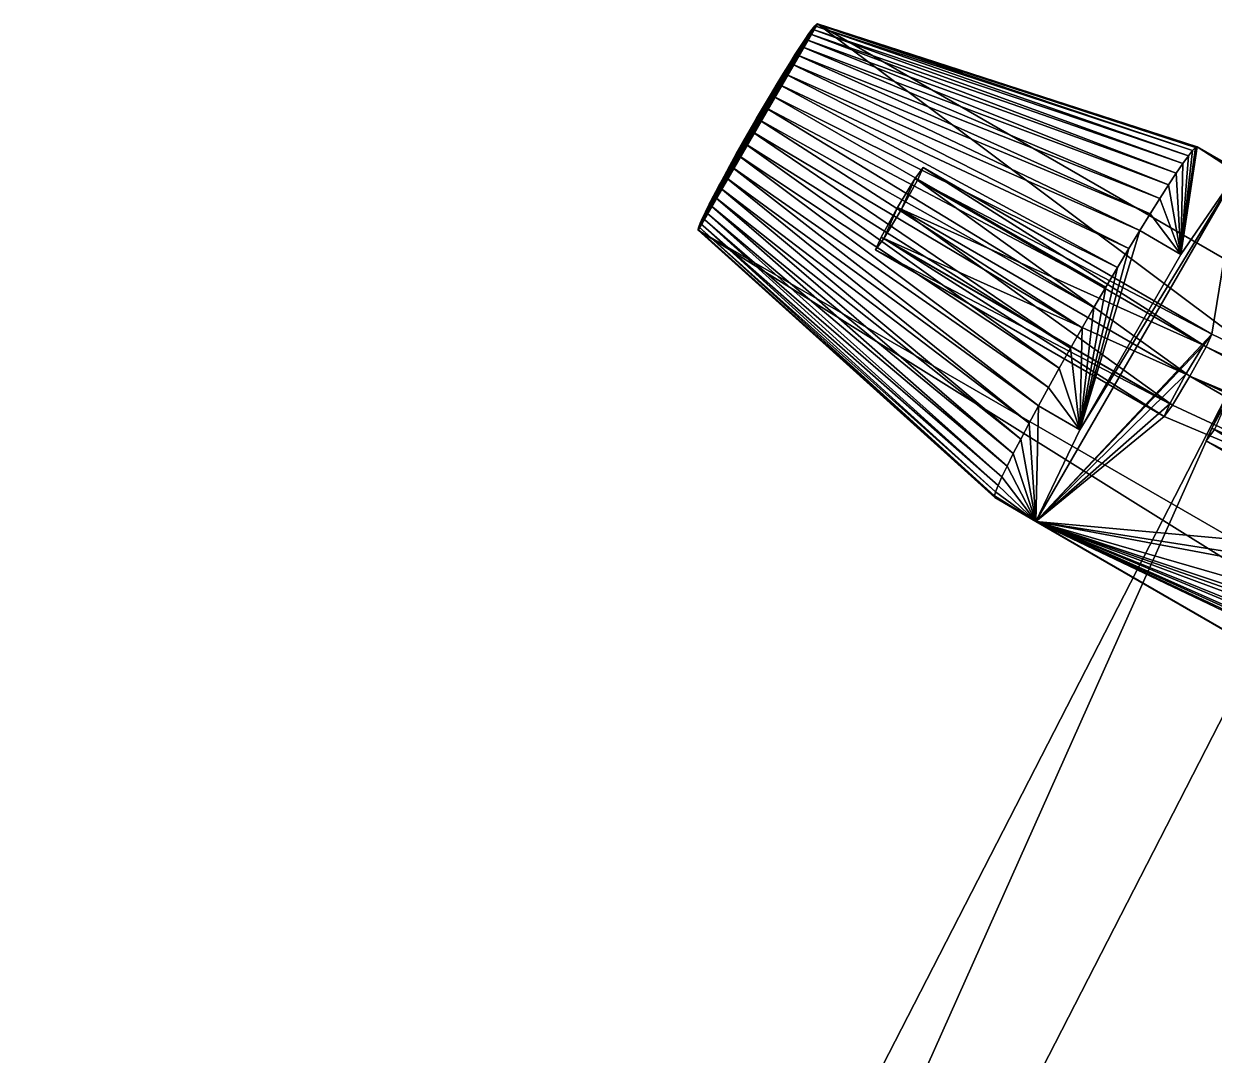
# Model space of a CAD drawing. Header units: millimetres. Extents: x -228 to 228, y -204 to 237.
# Drawn here: x -190.1 to -165.12, y 81.38 to 103.02 of the extents above; entities that cross this region are included whole.
import ezdxf

# ---------------------------------------------------------------- set-up
doc = ezdxf.new("R2010")
doc.units = ezdxf.units.MM
doc.header["$LTSCALE"] = 127.314815
for name, color, linetype in [('6630', 7, 'CONTINUOUS'), ('6631', 7, 'CONTINUOUS'), ('6634', 7, 'CONTINUOUS'), ('6867', 7, 'CONTINUOUS'), ('6868', 7, 'CONTINUOUS'), ('6869', 7, 'CONTINUOUS'), ('6878', 7, 'CONTINUOUS'), ('6879', 7, 'CONTINUOUS'), ('6880', 7, 'CONTINUOUS'), ('6881', 7, 'CONTINUOUS'), ('6883', 7, 'CONTINUOUS'), ('6884', 7, 'CONTINUOUS'), ('6885', 7, 'CONTINUOUS'), ('6887', 7, 'CONTINUOUS'), ('6893', 7, 'CONTINUOUS'), ('6894', 7, 'CONTINUOUS')]:
    doc.layers.add(name, color=color, linetype=linetype)

msp = doc.modelspace()

# ---------------------------------------------------------------- linework, layer by layer
at = {"layer": '6630', "color": 6, "linetype": 'Continuous'}
for points in [[(-146.238, 84.431, 553.05), (-164.87, 95.188, 79.5), (-190.096, 46.066, 88.542), (-146.238, 84.431, 553.05)], [(-172.881, 32.169, 553.042), (-146.238, 84.431, 553.05), (-190.096, 46.066, 88.542), (-172.881, 32.169, 553.042)], [(-146.238, 84.431, 553.05), (-172.881, 32.169, 553.042), (-127.606, 73.673, 1026.6), (-146.238, 84.431, 553.05)]]:
    msp.add_3dface(points, dxfattribs=at)
at = {"layer": '6631', "color": 6, "linetype": 'Continuous'}
for points in [[(-162.269, 93.686, 79.5), (-170.333, 30.504, 553.04), (-187.545, 44.423, 88.591), (-162.269, 93.686, 79.5)], [(-143.637, 82.929, 553.05), (-170.333, 30.504, 553.04), (-162.269, 93.686, 79.5), (-143.637, 82.929, 553.05)], [(-170.333, 30.504, 553.04), (-143.637, 82.929, 553.05), (-147.493, 28.273, 1025.993), (-170.333, 30.504, 553.04)]]:
    msp.add_3dface(points, dxfattribs=at)
at = {"layer": '6634', "color": 6, "linetype": 'Continuous'}
for points in [[(-190.096, 46.066, 88.542), (-164.87, 95.188, 79.5), (-187.545, 44.423, 88.591), (-190.096, 46.066, 88.542)], [(-164.87, 95.188, 79.5), (-162.269, 93.686, 79.5), (-187.545, 44.423, 88.591), (-164.87, 95.188, 79.5)]]:
    msp.add_3dface(points, dxfattribs=at)
at = {"layer": '6867', "color": 191, "linetype": 'Continuous', "true_color": 0xba45ff}
for points in [[(-164.606, 99.943, 85.093), (-165.168, 96.514, 112.115), (-168.856, 92.581, 85.093), (-164.606, 99.943, 85.093)], [(-167.938, 94.505, 81.416), (-164.606, 99.943, 85.093), (-168.856, 92.581, 85.093), (-167.938, 94.505, 81.416)], [(-165.813, 98.186, 81.416), (-164.606, 99.943, 85.093), (-167.938, 94.505, 81.416), (-165.813, 98.186, 81.416)], [(-127.777, 78.679, 1021.128), (-165.168, 96.514, 112.115), (-164.606, 99.943, 85.093), (-127.777, 78.679, 1021.128)], [(-165.168, 96.514, 112.115), (-165.342, 96.277, 111.409), (-168.856, 92.581, 85.093), (-165.168, 96.514, 112.115)], [(-165.286, 96.245, 112.822), (-165.168, 96.514, 112.115), (-127.777, 78.679, 1021.128), (-165.286, 96.245, 112.822)], [(-165.342, 96.277, 111.409), (-165.707, 95.671, 111.116), (-168.856, 92.581, 85.093), (-165.342, 96.277, 111.409)], [(-158.227, 92.507, 288.513), (-165.628, 95.626, 113.114), (-165.286, 96.245, 112.822), (-158.227, 92.507, 288.513)], [(-158.227, 92.507, 288.513), (-165.286, 96.245, 112.822), (-127.777, 78.679, 1021.128), (-158.227, 92.507, 288.513)], [(-165.707, 95.671, 111.116), (-166.049, 95.052, 111.409), (-168.856, 92.581, 85.093), (-165.707, 95.671, 111.116)], [(-165.628, 95.626, 113.114), (-158.766, 91.664, 287.514), (-165.993, 95.02, 112.822), (-165.628, 95.626, 113.114)], [(-158.401, 92.27, 287.807), (-158.766, 91.664, 287.514), (-165.628, 95.626, 113.114), (-158.401, 92.27, 287.807)], [(-158.227, 92.507, 288.513), (-158.401, 92.27, 287.807), (-165.628, 95.626, 113.114), (-158.227, 92.507, 288.513)], [(-166.049, 95.052, 111.409), (-166.168, 94.782, 112.115), (-168.856, 92.581, 85.093), (-166.049, 95.052, 111.409)], [(-165.993, 95.02, 112.822), (-158.766, 91.664, 287.514), (-166.168, 94.782, 112.115), (-165.993, 95.02, 112.822)], [(-166.168, 94.782, 112.115), (-158.766, 91.664, 287.514), (-168.856, 92.581, 85.093), (-166.168, 94.782, 112.115)], [(-131.346, 75.016, 993.399), (-131.465, 74.747, 994.106), (-168.856, 92.581, 85.093), (-131.346, 75.016, 993.399)], [(-168.856, 92.581, 85.093), (-131.465, 74.747, 994.106), (-132.027, 71.318, 1021.128), (-168.856, 92.581, 85.093)], [(-138.405, 78.754, 817.707), (-131.346, 75.016, 993.399), (-168.856, 92.581, 85.093), (-138.405, 78.754, 817.707)], [(-138.287, 79.023, 817.001), (-138.405, 78.754, 817.707), (-168.856, 92.581, 85.093), (-138.287, 79.023, 817.001)], [(-168.856, 92.581, 85.093), (-145.346, 82.761, 641.309), (-138.287, 79.023, 817.001), (-168.856, 92.581, 85.093)], [(-145.227, 83.031, 640.603), (-145.346, 82.761, 641.309), (-168.856, 92.581, 85.093), (-145.227, 83.031, 640.603)], [(-144.885, 83.65, 640.31), (-145.227, 83.031, 640.603), (-168.856, 92.581, 85.093), (-144.885, 83.65, 640.31)], [(-152.287, 86.768, 464.911), (-144.885, 83.65, 640.31), (-168.856, 92.581, 85.093), (-152.287, 86.768, 464.911)], [(-152.168, 87.038, 464.205), (-152.287, 86.768, 464.911), (-168.856, 92.581, 85.093), (-152.168, 87.038, 464.205)], [(-151.826, 87.657, 463.912), (-152.168, 87.038, 464.205), (-168.856, 92.581, 85.093), (-151.826, 87.657, 463.912)], [(-159.227, 90.775, 288.513), (-151.826, 87.657, 463.912), (-168.856, 92.581, 85.093), (-159.227, 90.775, 288.513)], [(-159.108, 91.045, 287.807), (-159.227, 90.775, 288.513), (-168.856, 92.581, 85.093), (-159.108, 91.045, 287.807)], [(-158.766, 91.664, 287.514), (-159.108, 91.045, 287.807), (-168.856, 92.581, 85.093), (-158.766, 91.664, 287.514)]]:
    msp.add_3dface(points, dxfattribs=at)
at = {"layer": '6868', "color": 191, "linetype": 'Continuous', "true_color": 0xba45ff}
for points in [[(-168.856, 92.581, 85.093), (-132.027, 71.318, 1021.128), (-169.721, 93.081, 85.139), (-168.856, 92.581, 85.093)], [(-132.027, 71.318, 1021.128), (-132.892, 71.818, 1021.173), (-169.721, 93.081, 85.139), (-132.027, 71.318, 1021.128)]]:
    msp.add_3dface(points, dxfattribs=at)
at = {"layer": '6869', "color": 191, "linetype": 'Continuous', "true_color": 0xba45ff}
for points in [[(-175.945, 98.715, 93.98), (-175.942, 98.693, 94.27), (-173.462, 103.016, 93.98), (-175.945, 98.715, 93.98)], [(-173.498, 102.978, 93.694), (-175.945, 98.715, 93.98), (-173.462, 103.016, 93.98), (-173.498, 102.978, 93.694)], [(-175.931, 98.765, 93.694), (-175.945, 98.715, 93.98), (-173.498, 102.978, 93.694), (-175.931, 98.765, 93.694)], [(-139.801, 77.827, 1012.822), (-173.442, 103.024, 94.27), (-175.942, 98.693, 94.27), (-139.801, 77.827, 1012.822)], [(-175.942, 98.693, 94.27), (-173.442, 103.024, 94.27), (-173.462, 103.016, 93.98), (-175.942, 98.693, 94.27)], [(-173.551, 102.912, 93.416), (-175.931, 98.765, 93.694), (-173.498, 102.978, 93.694), (-173.551, 102.912, 93.416)], [(-137.301, 82.157, 1012.822), (-173.442, 103.024, 94.27), (-139.801, 77.827, 1012.822), (-137.301, 82.157, 1012.822)], [(-175.9, 98.843, 93.416), (-175.931, 98.765, 93.694), (-173.551, 102.912, 93.416), (-175.9, 98.843, 93.416)], [(-173.619, 102.819, 93.149), (-175.9, 98.843, 93.416), (-173.551, 102.912, 93.416), (-173.619, 102.819, 93.149)], [(-175.853, 98.949, 93.149), (-175.9, 98.843, 93.416), (-173.619, 102.819, 93.149), (-175.853, 98.949, 93.149)], [(-173.702, 102.699, 92.897), (-175.853, 98.949, 93.149), (-173.619, 102.819, 93.149), (-173.702, 102.699, 92.897)], [(-175.79, 99.081, 92.897), (-175.853, 98.949, 93.149), (-173.702, 102.699, 92.897), (-175.79, 99.081, 92.897)], [(-173.798, 102.554, 92.665), (-175.79, 99.081, 92.897), (-173.702, 102.699, 92.897), (-173.798, 102.554, 92.665)], [(-175.713, 99.236, 92.665), (-175.79, 99.081, 92.897), (-173.798, 102.554, 92.665), (-175.713, 99.236, 92.665)], [(-173.906, 102.386, 92.453), (-175.713, 99.236, 92.665), (-173.798, 102.554, 92.665), (-173.906, 102.386, 92.453)], [(-175.621, 99.414, 92.453), (-175.713, 99.236, 92.665), (-173.906, 102.386, 92.453), (-175.621, 99.414, 92.453)], [(-174.024, 102.197, 92.267), (-175.621, 99.414, 92.453), (-173.906, 102.386, 92.453), (-174.024, 102.197, 92.267)], [(-175.517, 99.611, 92.267), (-175.621, 99.414, 92.453), (-174.024, 102.197, 92.267), (-175.517, 99.611, 92.267)], [(-174.152, 101.99, 92.107), (-175.517, 99.611, 92.267), (-174.024, 102.197, 92.267), (-174.152, 101.99, 92.107)], [(-175.402, 99.825, 92.107), (-175.517, 99.611, 92.267), (-174.152, 101.99, 92.107), (-175.402, 99.825, 92.107)], [(-174.287, 101.768, 91.977), (-175.402, 99.825, 92.107), (-174.152, 101.99, 92.107), (-174.287, 101.768, 91.977)], [(-175.277, 100.053, 91.977), (-175.402, 99.825, 92.107), (-174.287, 101.768, 91.977), (-175.277, 100.053, 91.977)], [(-174.428, 101.534, 91.877), (-175.277, 100.053, 91.977), (-174.287, 101.768, 91.977), (-174.428, 101.534, 91.877)], [(-175.145, 100.292, 91.877), (-175.277, 100.053, 91.977), (-174.428, 101.534, 91.877), (-175.145, 100.292, 91.877)], [(-174.572, 101.29, 91.81), (-175.145, 100.292, 91.877), (-174.428, 101.534, 91.877), (-174.572, 101.29, 91.81)], [(-175.006, 100.538, 91.81), (-175.145, 100.292, 91.877), (-174.572, 101.29, 91.81), (-175.006, 100.538, 91.81)], [(-174.718, 101.041, 91.777), (-175.006, 100.538, 91.81), (-174.572, 101.29, 91.81), (-174.718, 101.041, 91.777)], [(-174.863, 100.789, 91.777), (-175.006, 100.538, 91.81), (-174.718, 101.041, 91.777), (-174.863, 100.789, 91.777)]]:
    msp.add_3dface(points, dxfattribs=at)
at = {"layer": '6878', "color": 191, "linetype": 'Continuous', "true_color": 0xba45ff}
for points in [[(-165.164, 94.541, 288.125), (-164.822, 95.16, 287.832), (-165.109, 94.509, 289.537), (-165.164, 94.541, 288.125)], [(-165.283, 94.271, 288.831), (-165.164, 94.541, 288.125), (-165.109, 94.509, 289.537), (-165.283, 94.271, 288.831)]]:
    msp.add_3dface(points, dxfattribs=at)
at = {"layer": '6879', "color": 191, "linetype": 'Continuous', "true_color": 0xba45ff}
for points in [[(-158.766, 91.664, 287.514), (-164.822, 95.16, 287.832), (-165.164, 94.541, 288.125), (-158.766, 91.664, 287.514)], [(-159.108, 91.045, 287.807), (-165.164, 94.541, 288.125), (-165.283, 94.271, 288.831), (-159.108, 91.045, 287.807)], [(-159.227, 90.775, 288.513), (-165.283, 94.271, 288.831), (-165.109, 94.509, 289.537), (-159.227, 90.775, 288.513)], [(-159.108, 91.045, 287.807), (-158.766, 91.664, 287.514), (-165.164, 94.541, 288.125), (-159.108, 91.045, 287.807)], [(-159.227, 90.775, 288.513), (-159.108, 91.045, 287.807), (-165.283, 94.271, 288.831), (-159.227, 90.775, 288.513)]]:
    msp.add_3dface(points, dxfattribs=at)
at = {"layer": '6880', "color": 191, "linetype": 'Continuous', "true_color": 0xba45ff}
for points in [[(-171.223, 100.011, 112.433), (-171.342, 99.741, 113.139), (-171.398, 99.773, 111.727), (-171.223, 100.011, 112.433)], [(-171.398, 99.773, 111.727), (-171.684, 99.122, 113.432), (-171.763, 99.167, 111.434), (-171.398, 99.773, 111.727)], [(-171.342, 99.741, 113.139), (-171.684, 99.122, 113.432), (-171.398, 99.773, 111.727), (-171.342, 99.741, 113.139)], [(-172.105, 98.548, 111.727), (-171.763, 99.167, 111.434), (-172.049, 98.516, 113.139), (-172.105, 98.548, 111.727)], [(-171.763, 99.167, 111.434), (-171.684, 99.122, 113.432), (-172.049, 98.516, 113.139), (-171.763, 99.167, 111.434)], [(-172.223, 98.279, 112.433), (-172.105, 98.548, 111.727), (-172.049, 98.516, 113.139), (-172.223, 98.279, 112.433)]]:
    msp.add_3dface(points, dxfattribs=at)
at = {"layer": '6881', "color": 191, "linetype": 'Continuous', "true_color": 0xba45ff}
for points in [[(-165.707, 95.671, 111.116), (-171.763, 99.167, 111.434), (-172.105, 98.548, 111.727), (-165.707, 95.671, 111.116)], [(-171.684, 99.122, 113.432), (-165.993, 95.02, 112.822), (-172.049, 98.516, 113.139), (-171.684, 99.122, 113.432)], [(-165.628, 95.626, 113.114), (-165.993, 95.02, 112.822), (-171.684, 99.122, 113.432), (-165.628, 95.626, 113.114)], [(-166.049, 95.052, 111.409), (-172.105, 98.548, 111.727), (-172.223, 98.279, 112.433), (-166.049, 95.052, 111.409)], [(-166.168, 94.782, 112.115), (-172.223, 98.279, 112.433), (-172.049, 98.516, 113.139), (-166.168, 94.782, 112.115)], [(-166.049, 95.052, 111.409), (-165.707, 95.671, 111.116), (-172.105, 98.548, 111.727), (-166.049, 95.052, 111.409)], [(-165.993, 95.02, 112.822), (-166.168, 94.782, 112.115), (-172.049, 98.516, 113.139), (-165.993, 95.02, 112.822)], [(-166.168, 94.782, 112.115), (-166.049, 95.052, 111.409), (-172.223, 98.279, 112.433), (-166.168, 94.782, 112.115)]]:
    msp.add_3dface(points, dxfattribs=at)
at = {"layer": '6883', "color": 191, "linetype": 'Continuous', "true_color": 0xba45ff}
for points in [[(-164.606, 99.943, 85.093), (-165.813, 98.186, 81.416), (-165.471, 100.442, 85.139), (-164.606, 99.943, 85.093)], [(-165.471, 100.442, 85.139), (-165.813, 98.186, 81.416), (-165.505, 100.428, 84.646), (-165.471, 100.442, 85.139)], [(-165.505, 100.428, 84.646), (-165.813, 98.186, 81.416), (-165.567, 100.365, 84.159), (-165.505, 100.428, 84.646)], [(-165.567, 100.365, 84.159), (-165.813, 98.186, 81.416), (-165.656, 100.253, 83.686), (-165.567, 100.365, 84.159)], [(-165.656, 100.253, 83.686), (-165.813, 98.186, 81.416), (-165.772, 100.094, 83.233), (-165.656, 100.253, 83.686)], [(-165.772, 100.094, 83.233), (-165.813, 98.186, 81.416), (-165.912, 99.89, 82.806), (-165.772, 100.094, 83.233)], [(-165.912, 99.89, 82.806), (-165.813, 98.186, 81.416), (-166.075, 99.643, 82.41), (-165.912, 99.89, 82.806)], [(-166.075, 99.643, 82.41), (-165.813, 98.186, 81.416), (-166.259, 99.357, 82.05), (-166.075, 99.643, 82.41)], [(-166.259, 99.357, 82.05), (-165.813, 98.186, 81.416), (-166.461, 99.037, 81.733), (-166.259, 99.357, 82.05)], [(-166.461, 99.037, 81.733), (-165.813, 98.186, 81.416), (-166.678, 98.685, 81.462), (-166.461, 99.037, 81.733)], [(-165.813, 98.186, 81.416), (-167.938, 94.505, 81.416), (-166.678, 98.685, 81.462), (-165.813, 98.186, 81.416)], [(-166.678, 98.685, 81.462), (-167.938, 94.505, 81.416), (-166.908, 98.308, 81.24), (-166.678, 98.685, 81.462)], [(-166.908, 98.308, 81.24), (-167.938, 94.505, 81.416), (-167.146, 97.91, 81.071), (-166.908, 98.308, 81.24)], [(-167.146, 97.91, 81.071), (-167.938, 94.505, 81.416), (-167.391, 97.496, 80.957), (-167.146, 97.91, 81.071)], [(-167.391, 97.496, 80.957), (-167.938, 94.505, 81.416), (-167.639, 97.072, 80.9), (-167.391, 97.496, 80.957)], [(-167.639, 97.072, 80.9), (-167.938, 94.505, 81.416), (-167.886, 96.644, 80.9), (-167.639, 97.072, 80.9)], [(-167.886, 96.644, 80.9), (-167.938, 94.505, 81.416), (-168.129, 96.217, 80.957), (-167.886, 96.644, 80.9)], [(-168.129, 96.217, 80.957), (-167.938, 94.505, 81.416), (-168.365, 95.798, 81.071), (-168.129, 96.217, 80.957)], [(-168.365, 95.798, 81.071), (-167.938, 94.505, 81.416), (-168.591, 95.392, 81.24), (-168.365, 95.798, 81.071)], [(-168.591, 95.392, 81.24), (-167.938, 94.505, 81.416), (-168.803, 95.005, 81.462), (-168.591, 95.392, 81.24)], [(-168.803, 95.005, 81.462), (-168.856, 92.581, 85.093), (-168.999, 94.641, 81.733), (-168.803, 95.005, 81.462)], [(-167.938, 94.505, 81.416), (-168.856, 92.581, 85.093), (-168.803, 95.005, 81.462), (-167.938, 94.505, 81.416)], [(-168.999, 94.641, 81.733), (-168.856, 92.581, 85.093), (-169.176, 94.306, 82.05), (-168.999, 94.641, 81.733)], [(-169.176, 94.306, 82.05), (-168.856, 92.581, 85.093), (-169.331, 94.004, 82.41), (-169.176, 94.306, 82.05)], [(-169.331, 94.004, 82.41), (-168.856, 92.581, 85.093), (-169.463, 93.739, 82.806), (-169.331, 94.004, 82.41)], [(-169.463, 93.739, 82.806), (-168.856, 92.581, 85.093), (-169.57, 93.516, 83.233), (-169.463, 93.739, 82.806)], [(-169.57, 93.516, 83.233), (-168.856, 92.581, 85.093), (-169.65, 93.336, 83.686), (-169.57, 93.516, 83.233)], [(-169.702, 93.202, 84.159), (-168.856, 92.581, 85.093), (-169.726, 93.117, 84.646), (-169.702, 93.202, 84.159)], [(-169.65, 93.336, 83.686), (-168.856, 92.581, 85.093), (-169.702, 93.202, 84.159), (-169.65, 93.336, 83.686)], [(-168.856, 92.581, 85.093), (-169.721, 93.081, 85.139), (-169.726, 93.117, 84.646), (-168.856, 92.581, 85.093)]]:
    msp.add_3dface(points, dxfattribs=at)
at = {"layer": '6884', "color": 191, "linetype": 'Continuous', "true_color": 0xba45ff}
for points in [[(-169.721, 93.081, 85.139), (-132.892, 71.818, 1021.173), (-175.942, 98.693, 94.27), (-169.721, 93.081, 85.139)], [(-132.892, 71.818, 1021.173), (-139.801, 77.827, 1012.822), (-175.942, 98.693, 94.27), (-132.892, 71.818, 1021.173)]]:
    msp.add_3dface(points, dxfattribs=at)
at = {"layer": '6885', "color": 191, "linetype": 'Continuous', "true_color": 0xba45ff}
for points in [[(-173.551, 102.912, 93.416), (-173.498, 102.978, 93.694), (-165.656, 100.253, 83.686), (-173.551, 102.912, 93.416)], [(-173.498, 102.978, 93.694), (-173.462, 103.016, 93.98), (-165.567, 100.365, 84.159), (-173.498, 102.978, 93.694)], [(-173.498, 102.978, 93.694), (-165.567, 100.365, 84.159), (-165.656, 100.253, 83.686), (-173.498, 102.978, 93.694)], [(-173.462, 103.016, 93.98), (-173.442, 103.024, 94.27), (-165.505, 100.428, 84.646), (-173.462, 103.016, 93.98)], [(-173.462, 103.016, 93.98), (-165.505, 100.428, 84.646), (-165.567, 100.365, 84.159), (-173.462, 103.016, 93.98)], [(-173.442, 103.024, 94.27), (-165.471, 100.442, 85.139), (-165.505, 100.428, 84.646), (-173.442, 103.024, 94.27)], [(-173.798, 102.554, 92.665), (-173.702, 102.699, 92.897), (-166.075, 99.643, 82.41), (-173.798, 102.554, 92.665)], [(-173.702, 102.699, 92.897), (-173.619, 102.819, 93.149), (-165.912, 99.89, 82.806), (-173.702, 102.699, 92.897)], [(-173.702, 102.699, 92.897), (-165.912, 99.89, 82.806), (-166.075, 99.643, 82.41), (-173.702, 102.699, 92.897)], [(-173.619, 102.819, 93.149), (-173.551, 102.912, 93.416), (-165.772, 100.094, 83.233), (-173.619, 102.819, 93.149)], [(-173.619, 102.819, 93.149), (-165.772, 100.094, 83.233), (-165.912, 99.89, 82.806), (-173.619, 102.819, 93.149)], [(-173.551, 102.912, 93.416), (-165.656, 100.253, 83.686), (-165.772, 100.094, 83.233), (-173.551, 102.912, 93.416)], [(-173.906, 102.386, 92.453), (-173.798, 102.554, 92.665), (-166.259, 99.357, 82.05), (-173.906, 102.386, 92.453)], [(-173.798, 102.554, 92.665), (-166.075, 99.643, 82.41), (-166.259, 99.357, 82.05), (-173.798, 102.554, 92.665)], [(-174.152, 101.99, 92.107), (-174.024, 102.197, 92.267), (-166.678, 98.685, 81.462), (-174.152, 101.99, 92.107)], [(-174.024, 102.197, 92.267), (-173.906, 102.386, 92.453), (-166.461, 99.037, 81.733), (-174.024, 102.197, 92.267)], [(-174.024, 102.197, 92.267), (-166.461, 99.037, 81.733), (-166.678, 98.685, 81.462), (-174.024, 102.197, 92.267)], [(-173.906, 102.386, 92.453), (-166.259, 99.357, 82.05), (-166.461, 99.037, 81.733), (-173.906, 102.386, 92.453)], [(-174.287, 101.768, 91.977), (-174.152, 101.99, 92.107), (-166.908, 98.308, 81.24), (-174.287, 101.768, 91.977)], [(-174.152, 101.99, 92.107), (-166.678, 98.685, 81.462), (-166.908, 98.308, 81.24), (-174.152, 101.99, 92.107)], [(-174.428, 101.534, 91.877), (-174.287, 101.768, 91.977), (-167.146, 97.91, 81.071), (-174.428, 101.534, 91.877)], [(-174.287, 101.768, 91.977), (-166.908, 98.308, 81.24), (-167.146, 97.91, 81.071), (-174.287, 101.768, 91.977)], [(-174.572, 101.29, 91.81), (-174.428, 101.534, 91.877), (-167.391, 97.496, 80.957), (-174.572, 101.29, 91.81)], [(-174.428, 101.534, 91.877), (-167.146, 97.91, 81.071), (-167.391, 97.496, 80.957), (-174.428, 101.534, 91.877)], [(-174.718, 101.041, 91.777), (-174.572, 101.29, 91.81), (-167.639, 97.072, 80.9), (-174.718, 101.041, 91.777)], [(-174.572, 101.29, 91.81), (-167.391, 97.496, 80.957), (-167.639, 97.072, 80.9), (-174.572, 101.29, 91.81)], [(-174.863, 100.789, 91.777), (-174.718, 101.041, 91.777), (-167.886, 96.644, 80.9), (-174.863, 100.789, 91.777)], [(-174.718, 101.041, 91.777), (-167.639, 97.072, 80.9), (-167.886, 96.644, 80.9), (-174.718, 101.041, 91.777)], [(-175.006, 100.538, 91.81), (-174.863, 100.789, 91.777), (-168.129, 96.217, 80.957), (-175.006, 100.538, 91.81)], [(-174.863, 100.789, 91.777), (-167.886, 96.644, 80.9), (-168.129, 96.217, 80.957), (-174.863, 100.789, 91.777)], [(-175.145, 100.292, 91.877), (-175.006, 100.538, 91.81), (-168.365, 95.798, 81.071), (-175.145, 100.292, 91.877)], [(-175.006, 100.538, 91.81), (-168.129, 96.217, 80.957), (-168.365, 95.798, 81.071), (-175.006, 100.538, 91.81)], [(-175.277, 100.053, 91.977), (-175.145, 100.292, 91.877), (-168.591, 95.392, 81.24), (-175.277, 100.053, 91.977)], [(-175.145, 100.292, 91.877), (-168.365, 95.798, 81.071), (-168.591, 95.392, 81.24), (-175.145, 100.292, 91.877)], [(-175.402, 99.825, 92.107), (-175.277, 100.053, 91.977), (-168.803, 95.005, 81.462), (-175.402, 99.825, 92.107)], [(-175.277, 100.053, 91.977), (-168.591, 95.392, 81.24), (-168.803, 95.005, 81.462), (-175.277, 100.053, 91.977)], [(-175.517, 99.611, 92.267), (-175.402, 99.825, 92.107), (-168.999, 94.641, 81.733), (-175.517, 99.611, 92.267)], [(-175.402, 99.825, 92.107), (-168.803, 95.005, 81.462), (-168.999, 94.641, 81.733), (-175.402, 99.825, 92.107)], [(-175.621, 99.414, 92.453), (-175.517, 99.611, 92.267), (-169.176, 94.306, 82.05), (-175.621, 99.414, 92.453)], [(-175.517, 99.611, 92.267), (-168.999, 94.641, 81.733), (-169.176, 94.306, 82.05), (-175.517, 99.611, 92.267)], [(-175.79, 99.081, 92.897), (-175.713, 99.236, 92.665), (-169.463, 93.739, 82.806), (-175.79, 99.081, 92.897)], [(-175.713, 99.236, 92.665), (-175.621, 99.414, 92.453), (-169.331, 94.004, 82.41), (-175.713, 99.236, 92.665)], [(-175.713, 99.236, 92.665), (-169.331, 94.004, 82.41), (-169.463, 93.739, 82.806), (-175.713, 99.236, 92.665)], [(-175.621, 99.414, 92.453), (-169.176, 94.306, 82.05), (-169.331, 94.004, 82.41), (-175.621, 99.414, 92.453)], [(-175.9, 98.843, 93.416), (-175.853, 98.949, 93.149), (-169.65, 93.336, 83.686), (-175.9, 98.843, 93.416)], [(-175.853, 98.949, 93.149), (-175.79, 99.081, 92.897), (-169.57, 93.516, 83.233), (-175.853, 98.949, 93.149)], [(-175.853, 98.949, 93.149), (-169.57, 93.516, 83.233), (-169.65, 93.336, 83.686), (-175.853, 98.949, 93.149)], [(-175.79, 99.081, 92.897), (-169.463, 93.739, 82.806), (-169.57, 93.516, 83.233), (-175.79, 99.081, 92.897)], [(-175.945, 98.715, 93.98), (-175.931, 98.765, 93.694), (-169.726, 93.117, 84.646), (-175.945, 98.715, 93.98)], [(-169.721, 93.081, 85.139), (-175.942, 98.693, 94.27), (-175.945, 98.715, 93.98), (-169.721, 93.081, 85.139)], [(-169.721, 93.081, 85.139), (-175.945, 98.715, 93.98), (-169.726, 93.117, 84.646), (-169.721, 93.081, 85.139)], [(-175.931, 98.765, 93.694), (-175.9, 98.843, 93.416), (-169.702, 93.202, 84.159), (-175.931, 98.765, 93.694)], [(-175.931, 98.765, 93.694), (-169.702, 93.202, 84.159), (-169.726, 93.117, 84.646), (-175.931, 98.765, 93.694)], [(-175.9, 98.843, 93.416), (-169.65, 93.336, 83.686), (-169.702, 93.202, 84.159), (-175.9, 98.843, 93.416)]]:
    msp.add_3dface(points, dxfattribs=at)
at = {"layer": '6887', "color": 191, "linetype": 'Continuous', "true_color": 0xba45ff}
msp.add_3dface([(-128.642, 79.179, 1021.173), (-164.606, 99.943, 85.093), (-165.471, 100.442, 85.139), (-128.642, 79.179, 1021.173)], dxfattribs=at)
at = {"layer": '6893', "color": 191, "linetype": 'Continuous', "true_color": 0xba45ff}
for points in [[(-165.168, 96.514, 112.115), (-171.223, 100.011, 112.433), (-171.398, 99.773, 111.727), (-165.168, 96.514, 112.115)], [(-165.286, 96.245, 112.822), (-171.342, 99.741, 113.139), (-171.223, 100.011, 112.433), (-165.286, 96.245, 112.822)], [(-165.168, 96.514, 112.115), (-165.286, 96.245, 112.822), (-171.223, 100.011, 112.433), (-165.168, 96.514, 112.115)], [(-165.342, 96.277, 111.409), (-171.398, 99.773, 111.727), (-171.763, 99.167, 111.434), (-165.342, 96.277, 111.409)], [(-165.628, 95.626, 113.114), (-171.684, 99.122, 113.432), (-171.342, 99.741, 113.139), (-165.628, 95.626, 113.114)], [(-165.342, 96.277, 111.409), (-165.168, 96.514, 112.115), (-171.398, 99.773, 111.727), (-165.342, 96.277, 111.409)], [(-165.286, 96.245, 112.822), (-165.628, 95.626, 113.114), (-171.342, 99.741, 113.139), (-165.286, 96.245, 112.822)], [(-165.707, 95.671, 111.116), (-165.342, 96.277, 111.409), (-171.763, 99.167, 111.434), (-165.707, 95.671, 111.116)]]:
    msp.add_3dface(points, dxfattribs=at)
at = {"layer": '6894', "color": 191, "linetype": 'Continuous', "true_color": 0xba45ff}
for points in [[(-173.442, 103.024, 94.27), (-137.301, 82.157, 1012.822), (-165.471, 100.442, 85.139), (-173.442, 103.024, 94.27)], [(-137.301, 82.157, 1012.822), (-128.642, 79.179, 1021.173), (-165.471, 100.442, 85.139), (-137.301, 82.157, 1012.822)]]:
    msp.add_3dface(points, dxfattribs=at)

doc.saveas('drawing.dxf')
